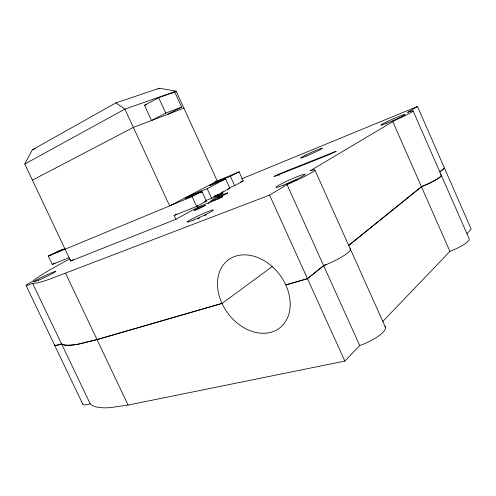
<?xml version="1.0" encoding="UTF-8"?>
<svg xmlns="http://www.w3.org/2000/svg" width="496" height="496" viewBox="0 0 496 496"><rect width="100%" height="100%" fill="white"/><g stroke="black" fill="none" stroke-linecap="round" stroke-linejoin="round"><path stroke-width="0.74" d="M201.829 192.498L201.221 191.028L200.713 191.152L190.396 195.647L185.281 198.437L201.915 191.419L206.367 201.109L196.627 206.435L174.09 215.487L176.037 219.703M70.717 261.107L24.8 164.033L32.321 149.829L115.89 102.877L159.359 88.232L176.142 91.159L217.229 180.99L169.657 205.896L124.899 109.108L115.89 102.877M69.781 258.887A142.656 8.271 -24.9 0 0 34.677 279.713L32.209 281.604A20.448 1.159 -25.4 0 0 32.587 283.352L90.222 403.825A141.217 29.816 -25.3 0 0 110.025 407.656L128.067 405.077L344.844 361.088L359.73 345.551L362.526 344.497A26.207 7.279 -22.8 0 0 384.902 326.368M382.596 321.675L449.915 251.391A21.725 4.638 -21.5 0 0 469.148 238.762L413.106 110.968M466.953 233.604L471.2 229.171L417.502 106.485L241.577 178.864M208.27 203.397L218.562 194.438L213.689 196.41M213.398 200.384L223.101 191.952L221.669 192.535M54.61 344.627A20.342 2.678 -26.2 0 0 60.438 344.305L61.622 343.889A141.93 19.152 -25.1 0 0 79.682 343.846L97.011 339.549L221.991 303.372A42.588 32.283 53 0 1 236.344 255.948A42.588 32.283 53 0 1 285.746 284.915L307.452 278.634L323.615 265.596L326.399 264.461M348.576 245.464L421.42 186.707L423.72 185.746A21.83 2.982 -22.7 0 0 440.454 174.778M439.884 171.814L444.478 168.113M54.703 344.336A20.342 2.678 -26.2 0 0 61.467 343.871L61.634 343.914A141.93 19.164 -25.1 0 0 79.713 343.914L97.049 339.624L222.028 303.459A42.594 32.283 53 0 0 271.318 332.184A42.594 32.283 53 0 0 285.789 285.008L307.495 278.727L323.659 265.689L326.442 264.554A26.381 4.693 -23.5 0 0 350.027 248.651M348.614 245.551L421.464 186.775A21.83 2.982 -22.7 0 0 441.297 175.212M439.909 171.889L444.503 168.181M222.028 303.459L272.552 266.327M70.537 259.644L70.692 259.786M32.724 283.309A142.656 8.271 -24.9 0 0 49.03 279.397L269.564 195.095L287.048 184.624L289.819 183.415A26.555 2.034 -24.2 0 0 311.42 172.689A26.555 2.034 -24.2 0 0 311.606 170.345L310.124 170.804L394.946 120.361A21.942 1.29 -23.8 0 0 411.413 112.276A21.942 1.29 -23.8 0 0 409.051 111.898L407.6 112.418L417.502 106.485M158.007 88.97L159.359 88.232M24.8 164.033L124.899 109.108L176.142 91.159M217.533 196.428L222.933 193.465L219.344 194.916M205.58 200.682L211.563 198.27L229.84 188.269L225.581 178.938L209.231 185.771L219.759 180.637L230.429 176.384L239.091 171.821L243.238 180.941L234.645 185.64L229.412 187.773M174.09 215.487L176.781 214.03M181.666 107.093L165.757 113.107L151.509 120.509L144.516 105.326L158.67 97.675L174.772 92.02L181.666 107.093L167.512 114.402M172.763 93.105L174.772 92.02M69.087 257.666L52.254 264.424L48.329 256.159L192.101 196.596L201.915 191.419M201.202 191.14L207.154 188.66L225.581 178.938M73.365 259.625L70.686 261.039L175.863 219.319L198.567 206.851L219.35 198.53L222.747 196.645L212.021 200.942M32.42 180.141L133.368 127.422L183.911 108.153M52.254 264.424L54.963 263.016M62.905 249.24L48.329 256.159L58.571 251.044L64.325 248.812M278.392 174.282L274.052 176.539L330.001 154.324L336.183 151.255L279.36 173.867L278.392 174.282L278.994 175.615M214.371 182.193L239.091 171.821M240.411 182.094L243.238 180.941M227.869 189.069L229.84 188.269M204.364 201.915L206.367 201.109M32.321 149.829L35.216 148.788M144.516 105.326L146.63 104.575M90.204 403.787L88.995 404.147A20.249 4.166 -27.2 0 1 82.677 403.384M26.102 285.535L82.683 403.986M65.639 273.352L128.067 405.077M158.67 97.675L165.757 113.107M200.713 191.152L201.333 192.51M198.245 192.107L198.871 193.459M197.216 205.48L198.146 207.502M192.101 196.596L196.627 206.435M190.396 195.647L191.016 196.993M188.567 196.534L189.187 197.885M222.258 191.989L222.896 193.378M207.154 188.66L211.563 198.27M230.429 176.384L234.645 185.64M269.564 195.095L307.452 278.634M307.495 278.727L344.844 361.088M287.048 184.624L323.615 265.596M323.659 265.689L359.73 345.551M314.867 169.998L350.35 249.079M350.393 249.166L385.404 327.193M392.652 121.371L449.915 251.391M198.078 218.513A14.427 1.06 -24.7 0 1 199.739 217.732M204.755 215.469A14.427 1.06 -24.7 0 1 206.348 214.787M286.335 184.283A15.922 1.265 -24.2 0 1 291.189 182.026M291.809 181.747A15.922 1.265 -24.2 0 1 293.669 180.928M294.283 180.662A15.922 1.265 -24.2 0 1 296.689 179.657M219.753 196.906A6.064 0.36 -24.6 0 0 228.005 192.801A6.064 0.36 -24.6 0 0 219.703 196.249A6.064 0.36 -24.6 0 0 219.753 196.906M196.955 209.529A6.293 0.391 -24.7 0 0 205.406 205.276A6.293 0.391 -24.7 0 0 196.707 208.903A6.293 0.391 -24.7 0 0 196.955 209.529M306.218 156.104A11.966 0.676 -24.2 0 0 322.394 148.186A11.966 0.676 -24.2 0 0 305.834 154.988A11.966 0.676 -24.2 0 0 306.218 156.104M193.731 219.97A14.434 1.017 -24.7 0 0 213.373 210.013A14.434 1.017 -24.7 0 0 193.669 218.06A14.434 1.017 -24.7 0 0 193.731 219.97M386.824 123.231A13.163 0.775 -23.8 0 0 405.009 114.514A13.163 0.775 -23.8 0 0 387.06 121.663A13.163 0.775 -23.8 0 0 386.824 123.231M283.328 185.2A15.928 1.221 -24.2 0 0 305.096 174.319A15.928 1.221 -24.2 0 0 283.259 182.912A15.928 1.221 -24.2 0 0 283.328 185.2M38.248 280.314A12.264 0.694 -25.4 0 0 55.633 271.548A12.264 0.694 -25.4 0 0 39.872 278.225A12.264 0.694 -25.4 0 0 38.248 280.314"/></g></svg>
